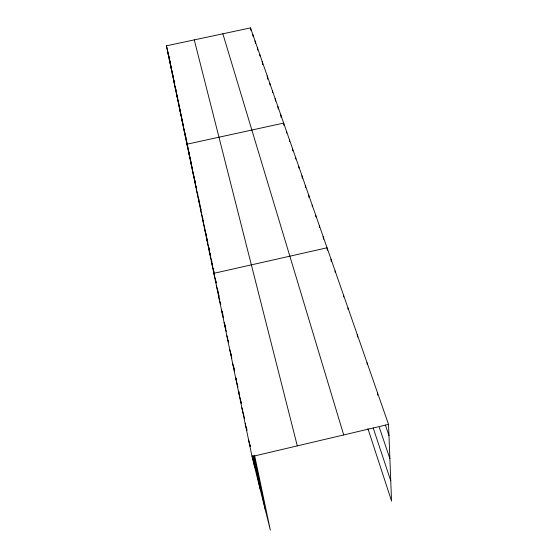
<?xml version="1.0" encoding="UTF-8"?>
<svg xmlns="http://www.w3.org/2000/svg" width="558" height="558" viewBox="0 0 558 558"><rect width="100%" height="100%" fill="white"/><g stroke="black" fill="none" stroke-linecap="round" stroke-linejoin="round"><path stroke-width="0.84" d="M252.042 456.542L388.528 424.387L250.521 27.9L166.444 45.819L252.042 456.542L270.344 530.1L254.574 455.37M385.369 425.077L388.968 435.526M379.307 427.358L389.882 458.641M373.211 427.993L390.76 480.87M367.917 428.67L391.556 501.049L388.528 424.387M222.858 33.794L343.707 434.947M194.268 39.89L297.302 445.877M245.164 423.508L246.817 430.211M248.547 439.767L250.193 446.407M238.691 392.483L241.398 403.511L241.056 401.872M241.879 407.759L244.571 418.716M232.609 363.279L234.548 371.237M235.602 377.661L237.931 387.168M221.449 309.732L223.395 317.795M224.121 322.552L226.262 331.403M226.869 335.742L228.424 342.159M229.694 349.308L231.835 358.103M216.323 285.131L219.043 296.451L218.338 293.083M218.848 297.261L220.598 304.529M202.477 218.701L204.974 229.212M204.633 229.073L207.339 240.4L207.004 238.81M206.851 239.71L209.557 251.044L208.706 246.95M209.124 250.626L211.838 261.96L211.489 260.279M211.461 261.821L213.986 272.353M190.557 161.541L194.407 178.476M192.426 170.504L195.091 181.748L194.749 180.108M194.344 179.69L196.625 189.336M196.304 189.092L198.976 200.364L198.648 198.794M198.306 198.718L200.992 210.017L200.322 206.802M200.364 208.587L202.861 219.092L202.54 217.425M176.76 95.327L179.327 106.285M178.365 103.021L181.608 117.187M180.004 110.896L182.599 121.93M181.685 118.945L186.009 138.272L183.401 127.175M185.151 135.601L187.774 146.726L186.365 139.967M189.392 154.58L186.951 144.215L283.652 123.088L283.98 125.522M188.737 152.78L191.185 163.166M166.444 45.819L168.739 55.681M169.29 58.032L168.934 56.504L169.283 58.172M170.183 61.854L170.539 63.382M167.825 52.452L170.329 63.18M169.234 59.232L171.557 69.171L169.632 59.839M170.678 66.144L173.203 76.955L172.394 73.091M172.15 73.21L174.689 84.056L173.531 78.532M173.657 80.422L176.007 90.473L175.191 86.476M175.191 87.794L177.751 98.717L176.893 94.602M253.855 455.244L265.531 510.744M253.43 457.016L260.223 489.422M171.752 69.994L172.073 71.543M177.925 99.561L178.804 103.767M179.655 107.834L180.464 111.705M181.936 118.763L183.268 125.159M187.941 147.514L188.269 149.091M188.597 150.66L189.42 154.594M189.748 156.156L191.052 162.406M191.373 163.968L192.21 167.958M195.265 182.578L195.614 184.252M195.963 185.926L196.66 189.274M197.504 193.298L197.832 194.875M199.143 201.173L199.98 205.191M203.056 219.894L203.405 221.582M205.337 230.824L206.167 234.813M207.506 241.223L207.848 242.863M209.913 252.725L210.61 256.087M212.005 262.762L212.34 264.359M213.177 268.363L214.007 272.36M215.374 278.902L216.232 283.011L213.86 273.322L327.058 247.794L327.316 250.277M217.634 289.707L217.983 291.395M220.389 302.917L220.731 304.529M222.091 311.057L222.956 315.207M224.881 324.428L225.774 328.697M228.215 340.394L228.564 342.033M231.005 353.737L231.354 355.425M233.781 367.052L234.123 368.692M236.027 377.794L236.383 379.482M238.831 391.214L239.173 392.853M246.643 428.621L246.985 430.267M249.977 444.6L250.333 446.302M252.265 455.558L254.706 467.234M250.521 27.9L250.898 30.397M255.041 40.88L255.418 43.398M252.753 34.324L253.137 36.828M257.371 47.576L257.74 50.101M259.749 54.412L259.993 56.1M262.176 61.394L262.672 64.791M267.198 75.811L267.687 79.229M269.786 83.254L270.03 84.969M272.437 90.87L272.681 92.593M275.15 98.654L275.478 101.061M277.919 106.613L278.247 109.026M280.751 114.76L281.079 117.18M286.533 131.367L286.749 132.992M289.483 139.835L289.693 141.467M292.497 148.505L292.81 150.953M295.587 157.37L295.789 159.009M298.746 166.458L298.949 168.097M301.983 175.763L302.283 178.225M305.303 185.291L305.596 187.767M308.707 195.063L308.993 197.539M312.187 205.079L312.375 206.732M315.765 215.346L315.947 216.999M319.434 225.885L319.615 227.538M323.194 236.697L323.459 239.18M331.027 259.184L331.271 261.674M335.1 270.895L335.26 272.548M343.589 295.287L343.735 296.94M348.018 308.002L348.157 309.655M357.26 334.549L357.441 337.011M367.052 362.693L367.157 364.325M377.459 392.588L377.599 395.19"/></g></svg>
